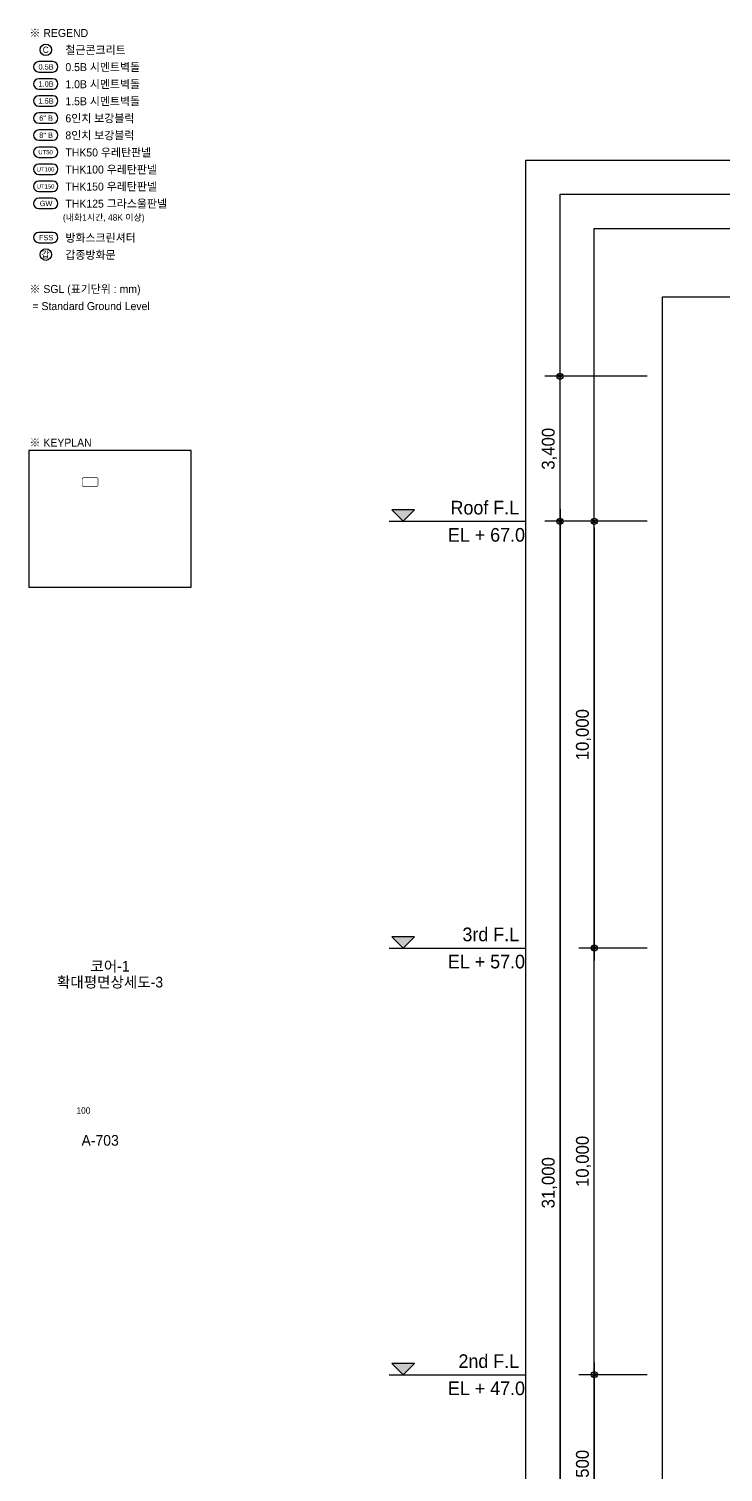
# Model space of a CAD drawing. Header units: millimetres. Extents: x 252711992 to 505989238, y 504776675 to 1009617600.
# Drawn here: x 252832292 to 252848552, y 504797273 to 504831094 of the extents above; entities that cross this region are included whole.
import ezdxf
from ezdxf.enums import TextEntityAlignment as Align

# ---------------------------------------------------------------- set-up
doc = ezdxf.new("R2010")
doc.units = ezdxf.units.MM
doc.linetypes.add('사무실2종$0$ACAD_ISO04W100', pattern=[30, 24, -3, 0, -3])
for name, color, linetype in [('$ZCDB_AUDIT_GENERATED_600D18', 7, 'Continuous'), ('4A.TEC FORM-TEXT', 3, 'Continuous'), ('4A.TEC TEXT', 7, 'Continuous'), ('4A.TEC TEXT 2', 3, 'Continuous'), ('4A.TEC 심볼', 7, 'Continuous'), ('㈜SE&C 심볼', 7, 'Continuous')]:
    doc.layers.add(name, color=color, linetype=linetype)
doc.layers.add('DEFPOINT', color=135, linetype='Continuous', plot=False)
doc.styles.add('ARTINT-A1.$0$돋움', font='')
doc.styles.add('나눔고딕', font='')
doc.styles.add('돋움', font='')
doc.styles.get('ARTINT-A1.$0$돋움').set_extended_font_data('Dotum')
doc.styles.get('나눔고딕').set_extended_font_data('Dotum')
doc.styles.get('돋움').set_extended_font_data('Dotum')
doc.dimstyles.new('DIM_600(외부치수)', dxfattribs={"dimscale": 400, "dimtxt": 3.3, "dimasz": 1, "dimexe": 2, "dimexo": 2, "dimgap": 1, "dimtad": 1, "dimdec": 0, "dimdsep": 46, "dimlunit": 6, "dimtxsty": '나눔고딕', "dimblk1": 'DIMDOT', "dimblk2": 'DIMDOT', "dimsah": 1, "dimcen": 2.5, "dimdle": 1.5, "dimclrd": 8, "dimclre": 8, "dimclrt": 3, "dimadec": 0, "dimazin": 0, "dimtfac": 1, "dimtdec": 0, "dimtix": 1, "dimtmove": 2, "dimatfit": 3, "dimldrblk": 'DIMDOT', "dimfxl": 1, "dimtvp": 1, "dimtolj": 1, "dimtzin": 0, "dimarcsym": 0})

# ---------------------------------------------------------------- blocks, each defined once
blk = doc.blocks.new('DIMDOT')
at = {"color": 0}
blk.add_line((-2, 0), (2, 0), dxfattribs=at)
for radius in [0.5, 0.25]:
    blk.add_circle((0, 0), radius, dxfattribs=at)
blk = doc.blocks.new('*D157')
at = {"layer": '$ZCDB_AUDIT_GENERATED_600D18', "color": 8, "lineweight": -2, "transparency": 16777216}
for p, q in [((252846774, 504819554), (252844374, 504819554)), ((252844734, 504819410), (252844734, 504788698)), ((252846774, 504788554), (252844374, 504788554))]:
    blk.add_line(p, q, dxfattribs=at)
at = {"layer": 'Defpoints', "color": 0, "transparency": 16777216}
for p in [(252847134, 504819554, -43462), (252844734, 504788554), (252847134, 504788554, 8378)]:
    blk.add_point(p, dxfattribs=at)
at = {"layer": '$ZCDB_AUDIT_GENERATED_600D18', "color": 8, "lineweight": -2, "transparency": 16777216, "xscale": 144, "yscale": 144, "zscale": 144}
for p, rotation in [((252844734, 504819554), 90), ((252844734, 504788554), 270)]:
    blk.add_blockref('DIMDOT', p, dxfattribs=dict(at, rotation=rotation))
at = {"layer": '$ZCDB_AUDIT_GENERATED_600D18', "color": 3, "transparency": 16777216, "insert": (252844483, 504804054), "char_height": 300, "attachment_point": 5, "rotation": 90, "style": '나눔고딕'}
blk.add_mtext('\\A1;31,000', dxfattribs=at)
blk = doc.blocks.new('*D161')
at = {"layer": '$ZCDB_AUDIT_GENERATED_600D18', "color": 8, "lineweight": -2, "transparency": 16777216}
for p, q in [((252846774, 504799554), (252845174, 504799554)), ((252845534, 504799410), (252845534, 504795198)), ((252846774, 504795054), (252845174, 504795054))]:
    blk.add_line(p, q, dxfattribs=at)
at = {"layer": 'Defpoints', "color": 0, "transparency": 16777216}
for p in [(252847134, 504799554, -12609), (252845534, 504795054), (252847134, 504795054, -5084)]:
    blk.add_point(p, dxfattribs=at)
at = {"layer": '$ZCDB_AUDIT_GENERATED_600D18', "color": 8, "lineweight": -2, "transparency": 16777216, "xscale": 144, "yscale": 144, "zscale": 144}
for p, rotation in [((252845534, 504799554), 90), ((252845534, 504795054), 270)]:
    blk.add_blockref('DIMDOT', p, dxfattribs=dict(at, rotation=rotation))
at = {"layer": '$ZCDB_AUDIT_GENERATED_600D18', "color": 3, "transparency": 16777216, "insert": (252845283, 504797304), "char_height": 300, "attachment_point": 5, "rotation": 90, "style": '나눔고딕'}
blk.add_mtext('\\A1;4,500', dxfattribs=at)
blk = doc.blocks.new('*D162')
at = {"layer": '$ZCDB_AUDIT_GENERATED_600D18', "color": 8, "lineweight": -2, "transparency": 16777216}
for p, q in [((252846774, 504809554), (252845174, 504809554)), ((252845534, 504799698), (252845534, 504809410)), ((252846774, 504799554), (252845174, 504799554))]:
    blk.add_line(p, q, dxfattribs=at)
at = {"layer": 'Defpoints', "color": 0, "transparency": 16777216}
for p in [(252845534, 504809554), (252847134, 504809554, 4114), (252847134, 504799554, -12609)]:
    blk.add_point(p, dxfattribs=at)
at = {"layer": '$ZCDB_AUDIT_GENERATED_600D18', "color": 8, "lineweight": -2, "transparency": 16777216, "xscale": 144, "yscale": 144, "zscale": 144}
for p, rotation in [((252845534, 504809554), 90), ((252845534, 504799554), 270)]:
    blk.add_blockref('DIMDOT', p, dxfattribs=dict(at, rotation=rotation))
at = {"layer": '$ZCDB_AUDIT_GENERATED_600D18', "color": 3, "transparency": 16777216, "insert": (252845283, 504804554), "char_height": 300, "attachment_point": 5, "rotation": 90, "style": '나눔고딕'}
blk.add_mtext('\\A1;10,000', dxfattribs=at)
blk = doc.blocks.new('*D163')
at = {"layer": '$ZCDB_AUDIT_GENERATED_600D18', "color": 8, "lineweight": -2, "transparency": 16777216}
for p, q in [((252846774, 504819554), (252845174, 504819554)), ((252845534, 504819410), (252845534, 504809698)), ((252846774, 504809554), (252845174, 504809554))]:
    blk.add_line(p, q, dxfattribs=at)
at = {"layer": 'Defpoints', "color": 0, "transparency": 16777216}
for p in [(252847134, 504819554, -12609), (252845534, 504809554), (252847134, 504809554, 4114)]:
    blk.add_point(p, dxfattribs=at)
at = {"layer": '$ZCDB_AUDIT_GENERATED_600D18', "color": 8, "lineweight": -2, "transparency": 16777216, "xscale": 144, "yscale": 144, "zscale": 144}
for p, rotation in [((252845534, 504819554), 90), ((252845534, 504809554), 270)]:
    blk.add_blockref('DIMDOT', p, dxfattribs=dict(at, rotation=rotation))
at = {"layer": '$ZCDB_AUDIT_GENERATED_600D18', "color": 3, "transparency": 16777216, "insert": (252845283, 504814554), "char_height": 300, "attachment_point": 5, "rotation": 90, "style": '나눔고딕'}
blk.add_mtext('\\A1;10,000', dxfattribs=at)
blk = doc.blocks.new('*D155')
at = {"layer": '$ZCDB_AUDIT_GENERATED_600D18', "color": 8, "lineweight": -2, "transparency": 16777216}
for p, q in [((252846774, 504822954), (252844374, 504822954)), ((252844734, 504819698), (252844734, 504822810)), ((252846774, 504819554), (252844374, 504819554))]:
    blk.add_line(p, q, dxfattribs=at)
at = {"layer": 'Defpoints', "color": 0, "transparency": 16777216}
for p in [(252844734, 504822954), (252847134, 504822954, -37776), (252847134, 504819554, -43462)]:
    blk.add_point(p, dxfattribs=at)
at = {"layer": '$ZCDB_AUDIT_GENERATED_600D18', "color": 8, "lineweight": -2, "transparency": 16777216, "xscale": 144, "yscale": 144, "zscale": 144}
for p, rotation in [((252844734, 504822954), 90), ((252844734, 504819554), 270)]:
    blk.add_blockref('DIMDOT', p, dxfattribs=dict(at, rotation=rotation))
at = {"layer": '$ZCDB_AUDIT_GENERATED_600D18', "color": 3, "transparency": 16777216, "insert": (252844483, 504821254), "char_height": 300, "attachment_point": 5, "rotation": 90, "style": '나눔고딕'}
blk.add_mtext('\\A1;3,400', dxfattribs=at)

msp = doc.modelspace()

# ---------------------------------------------------------------- hatches: boundary and pattern name
at = {"layer": '㈜SE&C 심볼'}
for points in [[(252840792.11, 504819820.82), (252841058.97, 504819553.96), (252841325.83, 504819820.82)], [(252840792.11, 504809820.82), (252841058.97, 504809553.96), (252841325.83, 504809820.82)], [(252840792.11, 504799820.82), (252841058.97, 504799553.96), (252841325.83, 504799820.82)]]:
    msp.add_hatch(color=256, dxfattribs=at).paths.add_polyline_path(points)

# ---------------------------------------------------------------- linework, layer by layer
at = {"layer": '4A.TEC 심볼'}
for points in [[(252832852.08, 504830325.48), (252832522.86, 504830325.48, 1), (252832522.86, 504830083.07), (252832852.08, 504830083.07, 1)], [(252832852.08, 504829925.48), (252832522.86, 504829925.48, 1), (252832522.86, 504829683.07), (252832852.08, 504829683.07, 1)], [(252832852.08, 504829525.48), (252832522.86, 504829525.48, 1), (252832522.86, 504829283.07), (252832852.08, 504829283.07, 1)], [(252832852.08, 504829125.48), (252832522.86, 504829125.48, 1), (252832522.86, 504828883.07), (252832852.08, 504828883.07, 1)], [(252832852.08, 504828725.48), (252832522.86, 504828725.48, 1), (252832522.86, 504828483.07), (252832852.08, 504828483.07, 1)], [(252832852.08, 504828325.48), (252832522.86, 504828325.48, 1), (252832522.86, 504828083.07), (252832852.08, 504828083.07, 1)], [(252832852.08, 504827925.48), (252832522.86, 504827925.48, 1), (252832522.86, 504827683.07), (252832852.08, 504827683.07, 1)], [(252832852.08, 504827525.48), (252832522.86, 504827525.48, 1), (252832522.86, 504827283.07), (252832852.08, 504827283.07, 1)], [(252832852.08, 504827125.48), (252832522.86, 504827125.48, 1), (252832522.86, 504826883.07), (252832852.08, 504826883.07, 1)], [(252832852.08, 504826325.48), (252832522.86, 504826325.48, 1), (252832522.86, 504826083.07), (252832852.08, 504826083.07, 1)]]:
    msp.add_lwpolyline(points, format="xyb", close=True, dxfattribs=at)
for centre in [(252832687.47, 504830604.27), (252832687.47, 504825804.27)]:
    msp.add_circle(centre, 134.66, dxfattribs=at)
at = {"layer": 'DEFPOINT'}
for points in [[(252843933.68, 504776996.25), (252843933.68, 504828017.81), (252872587.24, 504828017.81), (252872587.24, 504776996.25)], [(252844733.68, 504776996.25), (252844733.68, 504827217.81), (252871787.24, 504827217.81), (252871787.24, 504776996.25)], [(252845533.68, 504776996.25), (252845533.68, 504826417.81), (252870987.24, 504826417.81), (252870987.24, 504776996.25)]]:
    msp.add_lwpolyline(points, dxfattribs=at)
msp.add_lwpolyline([(252847133.68, 504824817.81), (252869387.24, 504824817.81), (252869387.24, 504776996.25), (252847133.68, 504776996.25)], close=True, dxfattribs=at)
at = {"layer": '㈜SE&C 심볼'}
for p, q in [((252840731.39, 504819553.96, -9096.99), (252843933.68, 504819553.96, -9096.99)), ((252840731.39, 504809553.96, -9096.99), (252843933.68, 504809553.96, -9096.99)), ((252840731.39, 504799553.96, -9096.99), (252843933.68, 504799553.96, -9096.99))]:
    msp.add_line(p, q, dxfattribs=at)
at = {"layer": '㈜SE&C 심볼', "elevation": -23779.46}
for points in [[(252841058.97, 504819553.96), (252841325.83, 504819820.82), (252840792.11, 504819820.82), (252841058.97, 504819553.96)], [(252841058.97, 504809553.96), (252841325.83, 504809820.82), (252840792.11, 504809820.82), (252841058.97, 504809553.96)], [(252841058.97, 504799553.96), (252841325.83, 504799820.82), (252840792.11, 504799820.82), (252841058.97, 504799553.96)]]:
    msp.add_lwpolyline(points, dxfattribs=at)

# ---------------------------------------------------------------- texts
at = {"layer": '4A.TEC FORM-TEXT', "style": '돋움'}
msp.add_text('A-703', height=250, dxfattribs=at).set_placement((252833961, 504804922.22, 3333.33), align=Align.CENTER)
at = {"layer": '4A.TEC TEXT', "style": '돋움'}
for s, p in [('C', (252832687.47, 504830604.27)), ('갑', (252832681.23, 504825806.22))]:
    msp.add_text(s, height=150, dxfattribs=at).set_placement(p, align=Align.MIDDLE_CENTER)
for s, height, p in [('0.5B', 125, (252832694.35, 504830202.35)), ('1.0B', 125, (252832694.35, 504829802.35)), ('1.5B', 125, (252832694.35, 504829402.35)), ('6" B', 125, (252832694.35, 504829002.35)), ('8" B', 125, (252832694.35, 504828602.35)), ('UT50', 100, (252832682.46, 504828202.35)), ('UT100', 100, (252832682.46, 504827802.35)), ('UT150', 100, (252832682.46, 504827402.35)), ('GW', 125, (252832694.35, 504827002.35)), ('FSS', 125, (252832694.35, 504826202.35))]:
    msp.add_text(s, height=height, dxfattribs=at).set_placement(p, align=Align.MIDDLE)
at = {"layer": '4A.TEC TEXT 2', "color": 3, "style": '나눔고딕'}
for s, height, p in [('※ REGEND', 187.5, (252832306.79, 504830847.49)), ('철근콘크리트', 187.5, (252833146.74, 504830447.5)), ('0.5B 시멘트벽돌', 187.5, (252833146.74, 504830047.51)), ('1.0B 시멘트벽돌', 187.5, (252833146.74, 504829647.51)), ('1.5B 시멘트벽돌', 187.5, (252833146.74, 504829247.51)), ('6인치 보강블럭', 187.5, (252833146.74, 504828847.51)), ('8인치 보강블럭', 187.5, (252833146.74, 504828447.51)), ('THK50 우레탄판넬', 187.5, (252833146.74, 504828047.51)), ('THK100 우레탄판넬', 187.5, (252833146.74, 504827647.51)), ('THK150 우레탄판넬', 187.5, (252833146.74, 504827247.51)), ('THK125 그라스울판넬', 187.5, (252833146.74, 504826847.51)), ('(내화1시간, 48K 이상)', 150, (252833088.64, 504826555.15)), ('방화스크린셔터', 187.5, (252833146.74, 504826047.51)), ('갑종방화문', 187.5, (252833146.74, 504825647.51)), ('※ SGL (표기단위 : mm)', 187.5, (252832306.79, 504824847.49)), (' = Standard Ground Level', 187.5, (252832306.79, 504824447.49)), ('※ KEYPLAN', 187.5, (252832306.79, 504821247.49))]:
    msp.add_text(s, height=height, dxfattribs=at).set_placement(p, align=Align.BOTTOM_LEFT)
at = {"layer": '4A.TEC TEXT 2', "style": '나눔고딕'}
for s, height, p in [('코어-1', 250, (252834191.89, 504809003.72, 3333.33)), ('확대평면상세도-3', 250, (252834191.89, 504808629.83, 3333.33)), ('100', 150, (252833569.02, 504805672.21, 3333.33))]:
    msp.add_text(s, height=height, dxfattribs=at).set_placement(p, align=Align.CENTER)
at = {"layer": '㈜SE&C 심볼', "style": 'ARTINT-A1.$0$돋움'}
for s, p in [('Roof F.L', (252843773.56, 504819714.07, -9096.99)), ('EL + 67.0', (252843911.25, 504819076.9, -9096.99)), ('3rd F.L', (252843773.56, 504809714.07, -9096.99)), ('EL + 57.0', (252843911.25, 504809076.9, -9096.99)), ('2nd F.L', (252843773.56, 504799714.07, -9096.99)), ('EL + 47.0', (252843911.25, 504799076.9, -9096.99))]:
    msp.add_text(s, height=320.229, dxfattribs=at).set_placement(p, align=Align.RIGHT)

# ---------------------------------------------------------------- dimensions: what is measured, and where the dimension line sits
at = {"layer": '$ZCDB_AUDIT_GENERATED_600D18'}
for base, p1, p2, angle, picture, middle in [((252844733.68, 504822953.96, 903.01), (252847133.68, 504819553.96, -42558.53), (252847133.68, 504822953.96, -36872.91), 90, '*D155', (252844482.57, 504821253.96, 903.01)), ((252844733.68, 504788553.96, 903.01), (252847133.68, 504819553.96, -42558.53), (252847133.68, 504788553.96, 9280.94), 270, '*D157', (252844482.57, 504804053.96, 903.01)), ((252845533.68, 504809553.96, 903.01), (252847133.68, 504819553.96, -11705.69), (252847133.68, 504809553.96, 5016.72), 270, '*D163', (252845282.57, 504814553.96, 903.01)), ((252845533.68, 504809553.96, 903.01), (252847133.68, 504799553.96, -11705.69), (252847133.68, 504809553.96, 5016.72), 90, '*D162', (252845282.57, 504804553.96, 903.01)), ((252845533.68, 504795053.96, 903.01), (252847133.68, 504799553.96, -11705.69), (252847133.68, 504795053.96, -4180.6), 270, '*D161', (252845282.57, 504797303.96, 903.01))]:
    dim = msp.add_linear_dim(base=base, p1=p1, p2=p2, angle=angle, dimstyle='DIM_600(외부치수)', override={"dimscale": 600, "dimtxt": 0.5, "dimasz": 0.24, "dimexe": 0.6, "dimexo": 0.6, "dimgap": 0.12, "dimdec": 1, "dimdle": 0.5}, dxfattribs=at)
    dim.commit()
    dim.dimension.update_dxf_attribs({"geometry": picture, "text_midpoint": middle})

# ---------------------------------------------------------------- next in the draw order: wipeouts: each hides what was drawn before it
msp.add_wipeout([(252832291.54, 504821212.29), (252836091.54, 504821212.29), (252836091.54, 504818012.29), (252832291.54, 504818012.29)]).translate(0, 0, 3333.33).dxf.layer = 'DEFPOINT'

# ---------------------------------------------------------------- next in the draw order: linework, layer by layer
at = {"elevation": 3333.33}
msp.add_lwpolyline([(252832291.54, 504818012.29), (252836091.54, 504818012.29), (252836091.54, 504821212.29), (252832291.54, 504821212.29)], close=True, dxfattribs=at)
at = {"color": 10, "linetype": '사무실2종$0$ACAD_ISO04W100', "ltscale": 3, "const_width": 15}
msp.add_lwpolyline([(252833569.63, 504820372.61), (252833880.32, 504820372.61, 0.41421356), (252833910.32, 504820402.61), (252833910.32, 504820545.33, 0.41421356), (252833880.32, 504820575.33), (252833569.63, 504820575.33, 0.41421356), (252833539.63, 504820545.33), (252833539.63, 504820402.61, 0.41421356)], format="xyb", close=True, dxfattribs=at)

doc.saveas('drawing.dxf')
